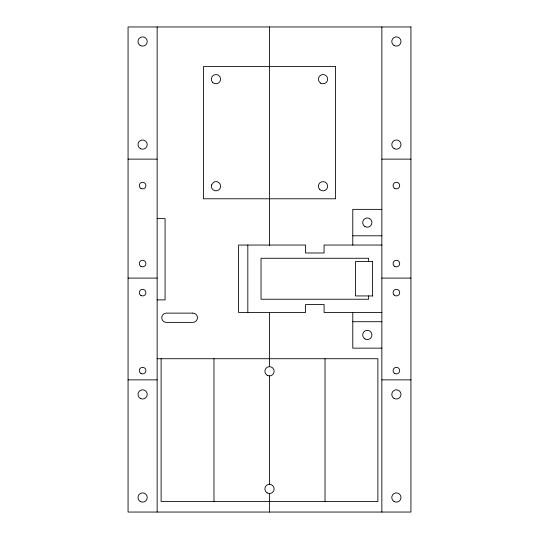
<?xml version="1.0" encoding="UTF-8"?>
<svg xmlns="http://www.w3.org/2000/svg" width="539" height="539" viewBox="0 0 539 539"><rect width="100%" height="100%" fill="white"/><g stroke="black" fill="none" stroke-linecap="round" stroke-linejoin="round"><path stroke-width="0.81" d="M128.066 159.133L157.145 159.133M381.855 159.133L410.934 159.133M381.855 209.361L352.776 209.361L352.776 245.05M157.145 218.612L165.075 218.612L165.075 299.9L157.145 299.9M352.776 235.792L381.855 235.792M381.855 245.05L324.087 245.05L324.087 252.98L305.586 252.98L305.586 245.05L238.568 245.05L238.568 312.458L305.586 312.458L305.586 304.528L324.087 304.528L324.087 312.458L381.855 312.458M372.766 261.57L355.417 261.57L355.417 295.938L372.766 295.938M128.066 278.09L157.145 278.09M381.855 278.09L410.934 278.09M352.776 321.709L381.855 321.709M381.855 348.147L352.776 348.147L352.776 312.458M157.145 358.725L377.886 358.725L377.886 501.479L161.114 501.479L161.114 358.725M128.066 379.867L157.145 379.867M381.855 379.867L410.934 379.867M381.855 26.95L381.855 512.05M372.597 261.57L372.597 295.938M368.636 261.57L368.636 258.262L261.038 258.262L261.038 299.239L368.636 299.239L368.636 295.938M325.017 358.725L325.017 501.479M269.5 26.95L269.5 245.427M269.5 312.512L269.5 366.655M269.5 375.905L269.5 484.291M269.5 493.542L269.5 512.05M247.825 245.05L247.825 312.458M213.983 358.725L213.983 501.479M157.145 26.95L157.145 512.05M211.497 185.032C210.688 187.848 213.04 190.907 215.964 190.853A4.629 4.629 0 0 0 220.438 185.032A4.629 4.629 0 0 0 213.653 182.222L211.497 185.032M410.934 26.95L128.066 26.95L128.066 512.05L410.934 512.05L410.934 26.95M335.588 66.607L203.412 66.607L203.412 198.783L335.588 198.783L335.588 66.607M192.834 313.119L166.403 313.119A4.629 4.629 0 0 0 161.774 317.747A4.629 4.629 0 0 0 166.403 322.369L192.834 322.369A4.629 4.629 0 0 0 197.463 317.747A4.629 4.629 0 0 0 192.834 313.119M320.718 83.168A4.629 4.629 0 0 0 327.658 79.159A4.629 4.629 0 0 0 320.718 75.157A4.629 4.629 0 0 0 320.718 83.168M394.076 148.596A4.629 4.629 0 0 0 401.016 144.587A4.629 4.629 0 0 0 394.076 140.585A4.629 4.629 0 0 0 394.076 148.596M394.076 45.498A4.629 4.629 0 0 0 401.016 41.49A4.629 4.629 0 0 0 394.076 37.481A4.629 4.629 0 0 0 394.076 45.498M140.295 148.596A4.629 4.629 0 0 0 147.235 144.587A4.629 4.629 0 0 0 140.295 140.585A4.629 4.629 0 0 0 140.295 148.596M140.295 45.498A4.629 4.629 0 0 0 147.235 41.49A4.629 4.629 0 0 0 140.295 37.481A4.629 4.629 0 0 0 140.295 45.498M319.762 189.499A4.629 4.629 0 0 0 327.503 187.424A4.629 4.629 0 0 0 321.837 181.758A4.629 4.629 0 0 0 319.762 189.499M267.189 375.285A4.629 4.629 0 0 0 274.129 371.277A4.629 4.629 0 0 0 267.189 367.275A4.629 4.629 0 0 0 267.189 375.285M267.189 492.922A4.629 4.629 0 0 0 274.129 488.92A4.629 4.629 0 0 0 267.189 484.911A4.629 4.629 0 0 0 267.189 492.922M212.696 82.433A4.629 4.629 0 0 0 220.438 80.358A4.629 4.629 0 0 0 214.771 74.692A4.629 4.629 0 0 0 212.696 82.433M364.997 338.937A4.629 4.629 0 0 0 371.937 334.928A4.629 4.629 0 0 0 364.997 330.926A4.629 4.629 0 0 0 364.997 338.937M364.997 226.582A4.629 4.629 0 0 0 371.937 222.573A4.629 4.629 0 0 0 364.997 218.571A4.629 4.629 0 0 0 364.997 226.582M140.295 398.415A4.629 4.629 0 0 0 147.235 394.413A4.629 4.629 0 0 0 140.295 390.404A4.629 4.629 0 0 0 140.295 398.415M140.295 501.519A4.629 4.629 0 0 0 147.235 497.51A4.629 4.629 0 0 0 140.295 493.502A4.629 4.629 0 0 0 140.295 501.519M394.076 501.519A4.629 4.629 0 0 0 401.016 497.51A4.629 4.629 0 0 0 394.076 493.502A4.629 4.629 0 0 0 394.076 501.519M394.076 398.415A4.629 4.629 0 0 0 401.016 394.413A4.629 4.629 0 0 0 394.076 390.404A4.629 4.629 0 0 0 394.076 398.415M140.955 266.414A3.301 3.301 0 0 0 145.914 263.551A3.301 3.301 0 0 0 140.955 260.687A3.301 3.301 0 0 0 140.955 266.414M140.955 188.428A3.301 3.301 0 0 0 145.914 185.564A3.301 3.301 0 0 0 140.955 182.701A3.301 3.301 0 0 0 140.955 188.428M394.743 266.414A3.301 3.301 0 0 0 399.695 263.551A3.301 3.301 0 0 0 394.743 260.687A3.301 3.301 0 0 0 394.743 266.414M394.743 188.428A3.301 3.301 0 0 0 399.695 185.564A3.301 3.301 0 0 0 394.743 182.701A3.301 3.301 0 0 0 394.743 188.428M394.056 294.968A3.301 3.301 0 0 0 399.588 293.486A3.301 3.301 0 0 0 395.538 289.436A3.301 3.301 0 0 0 394.056 294.968M140.955 295.493A3.301 3.301 0 0 0 145.914 292.63A3.301 3.301 0 0 0 140.955 289.766A3.301 3.301 0 0 0 140.955 295.493M394.743 373.48A3.301 3.301 0 0 0 399.695 370.616A3.301 3.301 0 0 0 394.743 367.753A3.301 3.301 0 0 0 394.743 373.48M140.955 373.48A3.301 3.301 0 0 0 145.914 370.616A3.301 3.301 0 0 0 140.955 367.753A3.301 3.301 0 0 0 140.955 373.48"/></g></svg>
